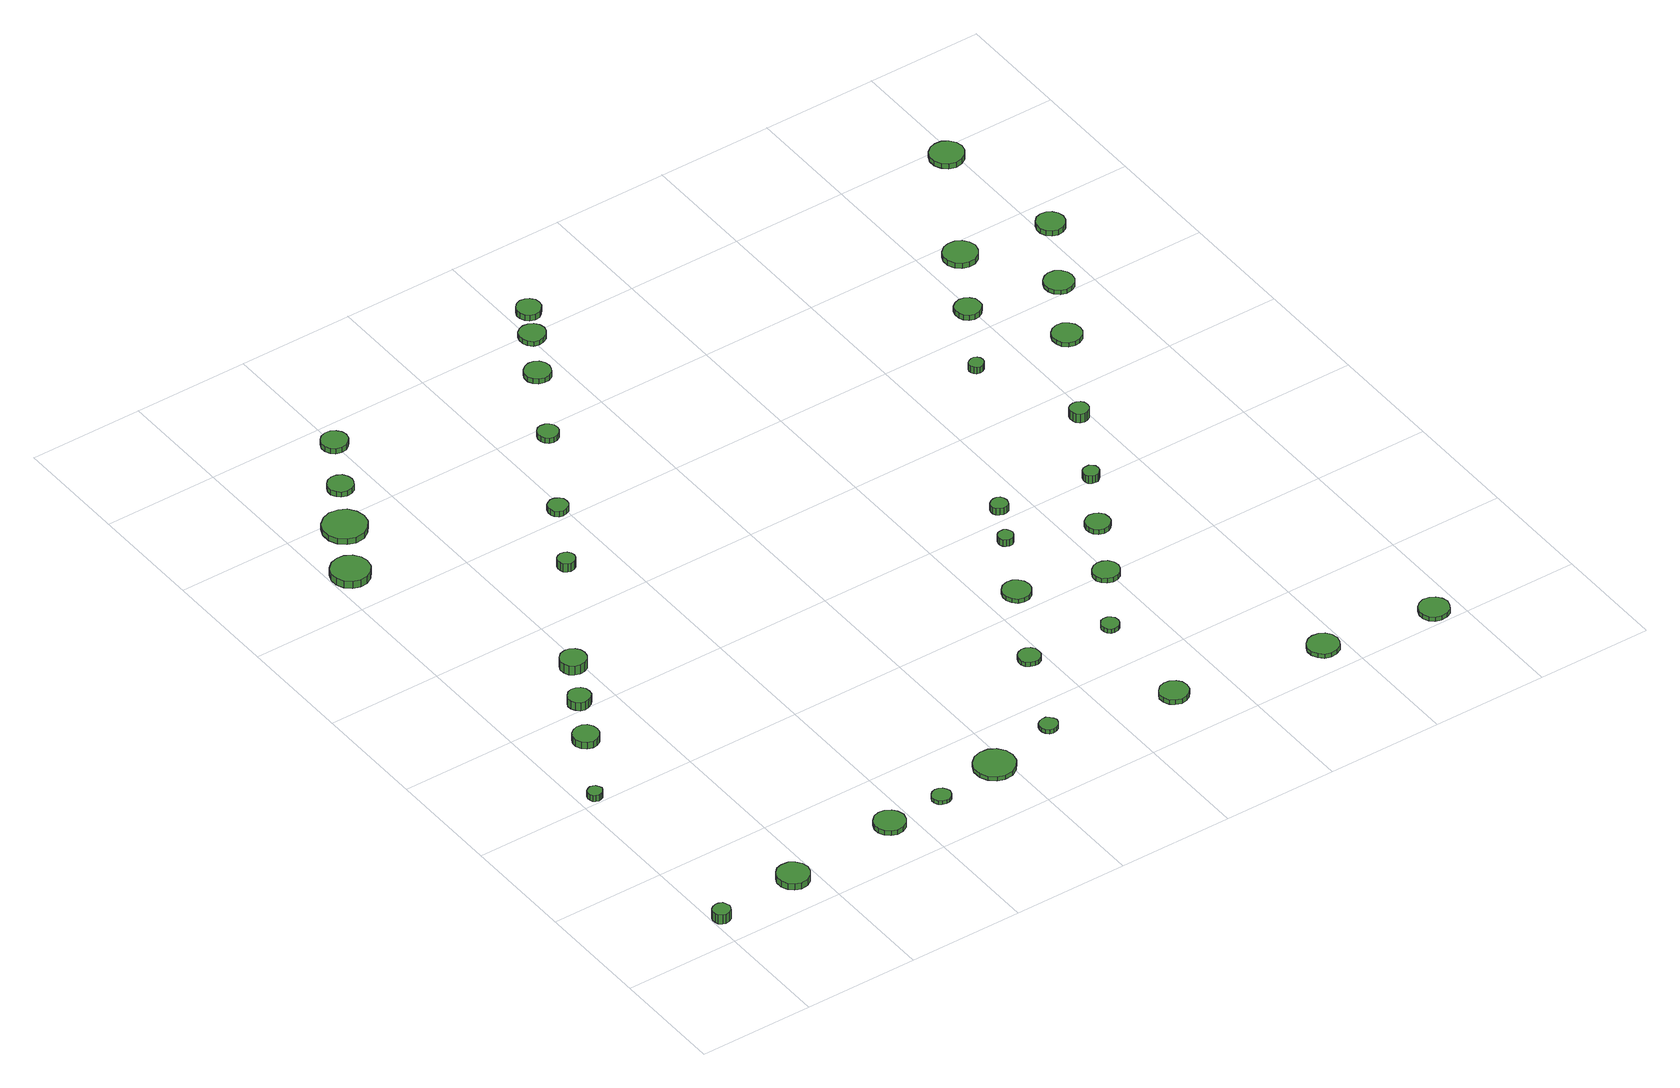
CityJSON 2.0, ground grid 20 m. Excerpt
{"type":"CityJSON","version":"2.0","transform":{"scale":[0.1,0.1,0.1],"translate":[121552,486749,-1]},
"CityObjects":{
"tree1":{"type":"SolitaryVegetationObject","attributes":{"function":"something"},"geometry":[{"type":"MultiSurface","lod":"1","boundaries":[[[0,1,2,3,4,5,6,7,8,9,10,11,12,13,14]],[[15,16,17,18,19,20,21,22,23,24,25,26,27,28,29]],[[0,29,28,1]],[[1,28,27,2]],[[2,27,26,3]],[[3,26,25,4]],[[4,25,24,5]],[[5,24,23,6]],[[6,23,22,7]],[[7,22,21,8]],[[8,21,20,9]],[[9,20,19,10]],[[10,19,18,11]],[[11,18,17,12]],[[12,17,16,13]],[[13,16,15,14]],[[14,15,29,0]]]}]},
"tree2":{"type":"SolitaryVegetationObject","attributes":{"function":"something"},"geometry":[{"type":"MultiSurface","lod":"1","boundaries":[[[30,31,32,33,34,35,36,37,38,39,40,41,42,43,44]],[[45,46,47,48,49,50,51,52,53,54,55,56,57,58,59]],[[30,59,58,31]],[[31,58,57,32]],[[32,57,56,33]],[[33,56,55,34]],[[34,55,54,35]],[[35,54,53,36]],[[36,53,52,37]],[[37,52,51,38]],[[38,51,50,39]],[[39,50,49,40]],[[40,49,48,41]],[[41,48,47,42]],[[42,47,46,43]],[[43,46,45,44]],[[44,45,59,30]]]}]},
"tree3":{"type":"SolitaryVegetationObject","attributes":{"function":"something"},"geometry":[{"type":"MultiSurface","lod":"1","boundaries":[[[60,61,62,63,64,65,66,67,68,69,70,71,72,73,74]],[[75,76,77,78,79,80,81,82,83,84,85,86,87,88,89]],[[60,89,88,61]],[[61,88,87,62]],[[62,87,86,63]],[[63,86,85,64]],[[64,85,84,65]],[[65,84,83,66]],[[66,83,82,67]],[[67,82,81,68]],[[68,81,80,69]],[[69,80,79,70]],[[70,79,78,71]],[[71,78,77,72]],[[72,77,76,73]],[[73,76,75,74]],[[74,75,89,60]]]}]},
"tree4":{"type":"SolitaryVegetationObject","attributes":{"function":"something"},"geometry":[{"type":"MultiSurface","lod":"1","boundaries":[[[90,91,92,93,94,95,96,97,98,99,100,101,102,103,104]],[[105,106,107,108,109,110,111,112,113,114,115,116,117,118,119]],[[90,119,118,91]],[[91,118,117,92]],[[92,117,116,93]],[[93,116,115,94]],[[94,115,114,95]],[[95,114,113,96]],[[96,113,112,97]],[[97,112,111,98]],[[98,111,110,99]],[[99,110,109,100]],[[100,109,108,101]],[[101,108,107,102]],[[102,107,106,103]],[[103,106,105,104]],[[104,105,119,90]]]}]},
"tree5":{"type":"SolitaryVegetationObject","attributes":{"function":"something"},"geometry":[{"type":"MultiSurface","lod":"1","boundaries":[[[120,121,122,123,124,125,126,127,128,129,130,131,132,133,134]],[[135,136,137,138,139,140,141,142,143,144,145,146,147,148,149]],[[120,149,148,121]],[[121,148,147,122]],[[122,147,146,123]],[[123,146,145,124]],[[124,145,144,125]],[[125,144,143,126]],[[126,143,142,127]],[[127,142,141,128]],[[128,141,140,129]],[[129,140,139,130]],[[130,139,138,131]],[[131,138,137,132]],[[132,137,136,133]],[[133,136,135,134]],[[134,135,149,120]]]}]},
"tree6":{"type":"SolitaryVegetationObject","attributes":{"function":"something"},"geometry":[{"type":"MultiSurface","lod":"1","boundaries":[[[150,151,152,153,154,155,156,157,158,159,160,161,162,163,164]],[[165,166,167,168,169,170,171,172,173,174,175,176,177,178,179]],[[150,179,178,151]],[[151,178,177,152]],[[152,177,176,153]],[[153,176,175,154]],[[154,175,174,155]],[[155,174,173,156]],[[156,173,172,157]],[[157,172,171,158]],[[158,171,170,159]],[[159,170,169,160]],[[160,169,168,161]],[[161,168,167,162]],[[162,167,166,163]],[[163,166,165,164]],[[164,165,179,150]]]}]},
"tree7":{"type":"SolitaryVegetationObject","attributes":{"function":"something"},"geometry":[{"type":"MultiSurface","lod":"1","boundaries":[[[180,181,182,183,184,185,186,187,188,189,190,191,192,193,194]],[[195,196,197,198,199,200,201,202,203,204,205,206,207,208,209]],[[180,209,208,181]],[[181,208,207,182]],[[182,207,206,183]],[[183,206,205,184]],[[184,205,204,185]],[[185,204,203,186]],[[186,203,202,187]],[[187,202,201,188]],[[188,201,200,189]],[[189,200,199,190]],[[190,199,198,191]],[[191,198,197,192]],[[192,197,196,193]],[[193,196,195,194]],[[194,195,209,180]]]}]},
"tree8":{"type":"SolitaryVegetationObject","attributes":{"function":"something"},"geometry":[{"type":"MultiSurface","lod":"1","boundaries":[[[210,211,212,213,214,215,216,217,218,219,220,221,222,223,224]],[[225,226,227,228,229,230,231,232,233,234,235,236,237,238,239]],[[210,239,238,211]],[[211,238,237,212]],[[212,237,236,213]],[[213,236,235,214]],[[214,235,234,215]],[[215,234,233,216]],[[216,233,232,217]],[[217,232,231,218]],[[218,231,230,219]],[[219,230,229,220]],[[220,229,228,221]],[[221,228,227,222]],[[222,227,226,223]],[[223,226,225,224]],[[224,225,239,210]]]}]},
"tree9":{"type":"SolitaryVegetationObject","attributes":{"function":"something"},"geometry":[{"type":"MultiSurface","lod":"1","boundaries":[[[240,241,242,243,244,245,246,247,248,249,250,251,252,253,254]],[[255,256,257,258,259,260,261,262,263,264,265,266,267,268,269]],[[240,269,268,241]],[[241,268,267,242]],[[242,267,266,243]],[[243,266,265,244]],[[244,265,264,245]],[[245,264,263,246]],[[246,263,262,247]],[[247,262,261,248]],[[248,261,260,249]],[[249,260,259,250]],[[250,259,258,251]],[[251,258,257,252]],[[252,257,256,253]],[[253,256,255,254]],[[254,255,269,240]]]}]},
"tree10":{"type":"SolitaryVegetationObject","attributes":{"function":"something"},"geometry":[{"type":"MultiSurface","lod":"1","boundaries":[[[270,271,272,273,274,275,276,277,278,279,280,281,282,283,284]],[[285,286,287,288,289,290,291,292,293,294,295,296,297,298,299]],[[270,299,298,271]],[[271,298,297,272]],[[272,297,296,273]],[[273,296,295,274]],[[274,295,294,275]],[[275,294,293,276]],[[276,293,292,277]],[[277,292,291,278]],[[278,291,290,279]],[[279,290,289,280]],[[280,289,288,281]],[[281,288,287,282]],[[282,287,286,283]],[[283,286,285,284]],[[284,285,299,270]]]}]},
"tree11":{"type":"SolitaryVegetationObject","attributes":{"function":"something"},"geometry":[{"type":"MultiSurface","lod":"1","boundaries":[[[300,301,302,303,304,305,306,307,308,309,310,311,312,313,314]],[[315,316,317,318,319,320,321,322,323,324,325,326,327,328,329]],[[300,329,328,301]],[[301,328,327,302]],[[302,327,326,303]],[[303,326,325,304]],[[304,325,324,305]],[[305,324,323,306]],[[306,323,322,307]],[[307,322,321,308]],[[308,321,320,309]],[[309,320,319,310]],[[310,319,318,311]],[[311,318,317,312]],[[312,317,316,313]],[[313,316,315,314]],[[314,315,329,300]]]}]},
"tree12":{"type":"SolitaryVegetationObject","attributes":{"function":"something"},"geometry":[{"type":"MultiSurface","lod":"1","boundaries":[[[330,331,332,333,334,335,336,337,338,339,340,341,342,343,344]],[[345,346,347,348,349,350,351,352,353,354,355,356,357,358,359]],[[330,359,358,331]],[[331,358,357,332]],[[332,357,356,333]],[[333,356,355,334]],[[334,355,354,335]],[[335,354,353,336]],[[336,353,352,337]],[[337,352,351,338]],[[338,351,350,339]],[[339,350,349,340]],[[340,349,348,341]],[[341,348,347,342]],[[342,347,346,343]],[[343,346,345,344]],[[344,345,359,330]]]}]},
"tree13":{"type":"SolitaryVegetationObject","attributes":{"function":"something"},"geometry":[{"type":"MultiSurface","lod":"1","boundaries":[[[360,361,362,363,364,365,366,367,368,369,370,371,372,373,374]],[[375,376,377,378,379,380,381,382,383,384,385,386,387,388,389]],[[360,389,388,361]],[[361,388,387,362]],[[362,387,386,363]],[[363,386,385,364]],[[364,385,384,365]],[[365,384,383,366]],[[366,383,382,367]],[[367,382,381,368]],[[368,381,380,369]],[[369,380,379,370]],[[370,379,378,371]],[[371,378,377,372]],[[372,377,376,373]],[[373,376,375,374]],[[374,375,389,360]]]}]},
"tree14":{"type":"SolitaryVegetationObject","attributes":{"function":"something"},"geometry":[{"type":"MultiSurface","lod":"1","boundaries":[[[390,391,392,393,394,395,396,397,398,399,400,401,402,403,404]],[[405,406,407,408,409,410,411,412,413,414,415,416,417,418,419]],[[390,419,418,391]],[[391,418,417,392]],[[392,417,416,393]],[[393,416,415,394]],[[394,415,414,395]],[[395,414,413,396]],[[396,413,412,397]],[[397,412,411,398]],[[398,411,410,399]],[[399,410,409,400]],[[400,409,408,401]],[[401,408,407,402]],[[402,407,406,403]],[[403,406,405,404]],[[404,405,419,390]]]}]},
"tree15":{"type":"SolitaryVegetationObject","attributes":{"function":"something"},"geometry":[{"type":"MultiSurface","lod":"1","boundaries":[[[420,421,422,423,424,425,426,427,428,429,430,431,432,433,434]],[[435,436,437,438,439,440,441,442,443,444,445,446,447,448,449]],[[420,449,448,421]],[[421,448,447,422]],[[422,447,446,423]],[[423,446,445,424]],[[424,445,444,425]],[[425,444,443,426]],[[426,443,442,427]],[[427,442,441,428]],[[428,441,440,429]],[[429,440,439,430]],[[430,439,438,431]],[[431,438,437,432]],[[432,437,436,433]],[[433,436,435,434]],[[434,435,449,420]]]}]},
"tree16":{"type":"SolitaryVegetationObject","attributes":{"function":"something"},"geometry":[{"type":"MultiSurface","lod":"1","boundaries":[[[450,451,452,453,454,455,456,457,458,459,460,461,462,463,464]],[[465,466,467,468,469,470,471,472,473,474,475,476,477,478,479]],[[450,479,478,451]],[[451,478,477,452]],[[452,477,476,453]],[[453,476,475,454]],[[454,475,474,455]],[[455,474,473,456]],[[456,473,472,457]],[[457,472,471,458]],[[458,471,470,459]],[[459,470,469,460]],[[460,469,468,461]],[[461,468,467,462]],[[462,467,466,463]],[[463,466,465,464]],[[464,465,479,450]]]}]},
"tree17":{"type":"SolitaryVegetationObject","attributes":{"function":"something"},"geometry":[{"type":"MultiSurface","lod":"1","boundaries":[[[480,481,482,483,484,485,486,487,488,489,490,491,492,493,494]],[[495,496,497,498,499,500,501,502,503,504,505,506,507,508,509]],[[480,509,508,481]],[[481,508,507,482]],[[482,507,506,483]],[[483,506,505,484]],[[484,505,504,485]],[[485,504,503,486]],[[486,503,502,487]],[[487,502,501,488]],[[488,501,500,489]],[[489,500,499,490]],[[490,499,498,491]],[[491,498,497,492]],[[492,497,496,493]],[[493,496,495,494]],[[494,495,509,480]]]}]},
"tree18":{"type":"SolitaryVegetationObject","attributes":{"function":"something"},"geometry":[{"type":"MultiSurface","lod":"1","boundaries":[[[510,511,512,513,514,515,516,517,518,519,520,521,522,523,524]],[[525,526,527,528,529,530,531,532,533,534,535,536,537,538,539]],[[510,539,538,511]],[[511,538,537,512]],[[512,537,536,513]],[[513,536,535,514]],[[514,535,534,515]],[[515,534,533,516]],[[516,533,532,517]],[[517,532,531,518]],[[518,531,530,519]],[[519,530,529,520]],[[520,529,528,521]],[[521,528,527,522]],[[522,527,526,523]],[[523,526,525,524]],[[524,525,539,510]]]}]},
"tree19":{"type":"SolitaryVegetationObject","attributes":{"function":"something"},"geometry":[{"type":"MultiSurface","lod":"1","boundaries":[[[540,541,542,543,544,545,546,547,548,549,550,551,552,553,554]],[[555,556,557,558,559,560,561,562,563,564,565,566,567,568,569]],[[540,569,568,541]],[[541,568,567,542]],[[542,567,566,543]],[[543,566,565,544]],[[544,565,564,545]],[[545,564,563,546]],[[546,563,562,547]],[[547,562,561,548]],[[548,561,560,549]],[[549,560,559,550]],[[550,559,558,551]],[[551,558,557,552]],[[552,557,556,553]],[[553,556,555,554]],[[554,555,569,540]]]}]},
"tree20":{"type":"SolitaryVegetationObject","attributes":{"function":"something"},"geometry":[{"type":"MultiSurface","lod":"1","boundaries":[[[570,571,572,573,574,575,576,577,578,579,580,581,582,583,584]],[[585,586,587,588,589,590,591,592,593,594,595,596,597,598,599]],[[570,599,598,571]],[[571,598,597,572]],[[572,597,596,573]],[[573,596,595,574]],[[574,595,594,575]],[[575,594,593,576]],[[576,593,592,577]],[[577,592,591,578]],[[578,591,590,579]],[[579,590,589,580]],[[580,589,588,581]],[[581,588,587,582]],[[582,587,586,583]],[[583,586,585,584]],[[584,585,599,570]]]}]},
"tree21":{"type":"SolitaryVegetationObject","attributes":{"function":"something"},"geometry":[{"type":"MultiSurface","lod":"1","boundaries":[[[600,601,602,603,604,605,606,607,608,609,610,611,612,613,614]],[[615,616,617,618,619,620,621,622,623,624,625,626,627,628,629]],[[600,629,628,601]],[[601,628,627,602]],[[602,627,626,603]],[[603,626,625,604]],[[604,625,624,605]],[[605,624,623,606]],[[606,623,622,607]],[[607,622,621,608]],[[608,621,620,609]],[[609,620,619,610]],[[610,619,618,611]],[[611,618,617,612]],[[612,617,616,613]],[[613,616,615,614]],[[614,615,629,600]]]}]},
"tree22":{"type":"SolitaryVegetationObject","attributes":{"function":"something"},"geometry":[{"type":"MultiSurface","lod":"1","boundaries":[[[630,631,632,633,634,635,636,637,638,639,640,641,642,643,644]],[[645,646,647,648,649,650,651,652,653,654,655,656,657,658,659]],[[630,659,658,631]],[[631,658,657,632]],[[632,657,656,633]],[[633,656,655,634]],[[634,655,654,635]],[[635,654,653,636]],[[636,653,652,637]],[[637,652,651,638]],[[638,651,650,639]],[[639,650,649,640]],[[640,649,648,641]],[[641,648,647,642]],[[642,647,646,643]],[[643,646,645,644]],[[644,645,659,630]]]}]},
"tree23":{"type":"SolitaryVegetationObject","attributes":{"function":"something"},"geometry":[{"type":"MultiSurface","lod":"1","boundaries":[[[660,661,662,663,664,665,666,667,668,669,670,671,672,673,674]],[[675,676,677,678,679,680,681,682,683,684,685,686,687,688,689]],[[660,689,688,661]],[[661,688,687,662]],[[662,687,686,663]],[[663,686,685,664]],[[664,685,684,665]],[[665,684,683,666]],[[666,683,682,667]],[[667,682,681,668]],[[668,681,680,669]],[[669,680,679,670]],[[670,679,678,671]],[[671,678,677,672]],[[672,677,676,673]],[[673,676,675,674]],[[674,675,689,660]]]}]},
"tree24":{"type":"SolitaryVegetationObject","attributes":{"function":"something"},"geometry":[{"type":"MultiSurface","lod":"1","boundaries":[[[690,691,692,693,694,695,696,697,698,699,700,701,702,703,704]],[[705,706,707,708,709,710,711,712,713,714,715,716,717,718,719]],[[690,719,718,691]],[[691,718,717,692]],[[692,717,716,693]],[[693,716,715,694]],[[694,715,714,695]],[[695,714,713,696]],[[696,713,712,697]],[[697,712,711,698]],[[698,711,710,699]],[[699,710,709,700]],[[700,709,708,701]],[[701,708,707,702]],[[702,707,706,703]],[[703,706,705,704]],[[704,705,719,690]]]}]},
"tree25":{"type":"SolitaryVegetationObject","attributes":{"function":"something"},"geometry":[{"type":"MultiSurface","lod":"1","boundaries":[[[720,721,722,723,724,725,726,727,728,729,730,731,732,733,734]],[[735,736,737,738,739,740,741,742,743,744,745,746,747,748,749]],[[720,749,748,721]],[[721,748,747,722]],[[722,747,746,723]],[[723,746,745,724]],[[724,745,744,725]],[[725,744,743,726]],[[726,743,742,727]],[[727,742,741,728]],[[728,741,740,729]],[[729,740,739,730]],[[730,739,738,731]],[[731,738,737,732]],[[732,737,736,733]],[[733,736,735,734]],[[734,735,749,720]]]}]},
"tree26":{"type":"SolitaryVegetationObject","attributes":{"function":"something"},"geometry":[{"type":"MultiSurface","lod":"1","boundaries":[[[750,751,752,753,754,755,756,757,758,759,760,761,762,763,764]],[[765,766,767,768,769,770,771,772,773,774,775,776,777,778,779]],[[750,779,778,751]],[[751,778,777,752]],[[752,777,776,753]],[[753,776,775,754]],[[754,775,774,755]],[[755,774,773,756]],[[756,773,772,757]],[[757,772,771,758]],[[758,771,770,759]],[[759,770,769,760]],[[760,769,768,761]],[[761,768,767,762]],[[762,767,766,763]],[[763,766,765,764]],[[764,765,779,750]]]}]},
"tree27":{"type":"SolitaryVegetationObject","attributes":{"function":"something"},"geometry":[{"type":"MultiSurface","lod":"1","boundaries":[[[780,781,782,783,784,785,786,787,788,789,790,791,792,793,794]],[[795,796,797,798,799,800,801,802,803,804,805,806,807,808,809]],[[780,809,808,781]],[[781,808,807,782]],[[782,807,806,783]],[[783,806,805,784]],[[784,805,804,785]],[[785,804,803,786]],[[786,803,802,787]],[[787,802,801,788]],[[788,801,800,789]],[[789,800,799,790]],[[790,799,798,791]],[[791,798,797,792]],[[792,797,796,793]],[[793,796,795,794]],[[794,795,809,780]]]}]},
"tree28":{"type":"SolitaryVegetationObject","attributes":{"function":"something"},"geometry":[{"type":"MultiSurface","lod":"1","boundaries":[[[810,811,812,813,814,815,816,817,818,819,820,821,822,823,824]],[[825,826,827,828,829,830,831,832,833,834,835,836,837,838,839]],[[810,839,838,811]],[[811,838,837,812]],[[812,837,836,813]],[[813,836,835,814]],[[814,835,834,815]],[[815,834,833,816]],[[816,833,832,817]],[[817,832,831,818]],[[818,831,830,819]],[[819,830,829,820]],[[820,829,828,821]],[[821,828,827,822]],[[822,827,826,823]],[[823,826,825,824]],[[824,825,839,810]]]}]},
"tree29":{"type":"SolitaryVegetationObject","attributes":{"function":"something"},"geometry":[{"type":"MultiSurface","lod":"1","boundaries":[[[840,841,842,843,844,845,846,847,848,849,850,851,852,853,854]],[[855,856,857,858,859,860,861,862,863,864,865,866,867,868,869]],[[840,869,868,841]],[[841,868,867,842]],[[842,867,866,843]],[[843,866,865,844]],[[844,865,864,845]],[[845,864,863,846]],[[846,863,862,847]],[[847,862,861,848]],[[848,861,860,849]],[[849,860,859,850]],[[850,859,858,851]],[[851,858,857,852]],[[852,857,856,853]],[[853,856,855,854]],[[854,855,869,840]]]}]},
"tree30":{"type":"SolitaryVegetationObject","attributes":{"function":"something"},"geometry":[{"type":"MultiSurface","lod":"1","boundaries":[[[870,871,872,873,874,875,876,877,878,879,880,881,882,883,884]],[[885,886,887,888,889,890,891,892,893,894,895,896,897,898,899]],[[870,899,898,871]],[[871,898,897,872]],[[872,897,896,873]],[[873,896,895,874]],[[874,895,894,875]],[[875,894,893,876]],[[876,893,892,877]],[[877,892,891,878]],[[878,891,890,879]],[[879,890,889,880]],[[880,889,888,881]],[[881,888,887,882]],[[882,887,886,883]],[[883,886,885,884]],[[884,885,899,870]]]}]},
"tree31":{"type":"SolitaryVegetationObject","attributes":{"function":"something"},"geometry":[{"type":"MultiSurface","lod":"1","boundaries":[[[900,901,902,903,904,905,906,907,908,909,910,911,912,913,914]],[[915,916,917,918,919,920,921,922,923,924,925,926,927,928,929]],[[900,929,928,901]],[[901,928,927,902]],[[902,927,926,903]],[[903,926,925,904]],[[904,925,924,905]],[[905,924,923,906]],[[906,923,922,907]],[[907,922,921,908]],[[908,921,920,909]],[[909,920,919,910]],[[910,919,918,911]],[[911,918,917,912]],[[912,917,916,913]],[[913,916,915,914]],[[914,915,929,900]]]}]},
"tree32":{"type":"SolitaryVegetationObject","attributes":{"function":"something"},"geometry":[{"type":"MultiSurface","lod":"1","boundaries":[[[930,931,932,933,934,935,936,937,938,939,940,941,942,943,944]],[[945,946,947,948,949,950,951,952,953,954,955,956,957,958,959]],[[930,959,958,931]],[[931,958,957,932]],[[932,957,956,933]],[[933,956,955,934]],[[934,955,954,935]],[[935,954,953,936]],[[936,953,952,937]],[[937,952,951,938]],[[938,951,950,939]],[[939,950,949,940]],[[940,949,948,941]],[[941,948,947,942]],[[942,947,946,943]],[[943,946,945,944]],[[944,945,959,930]]]}]},
"tree33":{"type":"SolitaryVegetationObject","attributes":{"function":"something"},"geometry":[{"type":"MultiSurface","lod":"1","boundaries":[[[960,961,962,963,964,965,966,967,968,969,970,971,972,973,974]],[[975,976,977,978,979,980,981,982,983,984,985,986,987,988,989]],[[960,989,988,961]],[[961,988,987,962]],[[962,987,986,963]],[[963,986,985,964]],[[964,985,984,965]],[[965,984,983,966]],[[966,983,982,967]],[[967,982,981,968]],[[968,981,980,969]],[[969,980,979,970]],[[970,979,978,971]],[[971,978,977,972]],[[972,977,976,973]],[[973,976,975,974]],[[974,975,989,960]]]}]},
"tree34":{"type":"SolitaryVegetationObject","attributes":{"function":"something"},"geometry":[{"type":"MultiSurface","lod":"1","boundaries":[[[990,991,992,993,994,995,996,997,998,999,1000,1001,1002,1003,1004]],[[1005,1006,1007,1008,1009,1010,1011,1012,1013,1014,1015,1016,1017,1018,1019]],[[990,1019,1018,991]],[[991,1018,1017,992]],[[992,1017,1016,993]],[[993,1016,1015,994]],[[994,1015,1014,995]],[[995,1014,1013,996]],[[996,1013,1012,997]],[[997,1012,1011,998]],[[998,1011,1010,999]],[[999,1010,1009,1000]],[[1000,1009,1008,1001]],[[1001,1008,1007,1002]],[[1002,1007,1006,1003]],[[1003,1006,1005,1004]],[[1004,1005,1019,990]]]}]},
"tree35":{"type":"SolitaryVegetationObject","attributes":{"function":"something"},"geometry":[{"type":"MultiSurface","lod":"1","boundaries":[[[1020,1021,1022,1023,1024,1025,1026,1027,1028,1029,1030,1031,1032,1033,1034]],[[1035,1036,1037,1038,1039,1040,1041,1042,1043,1044,1045,1046,1047,1048,1049]],[[1020,1049,1048,1021]],[[1021,1048,1047,1022]],[[1022,1047,1046,1023]],[[1023,1046,1045,1024]],[[1024,1045,1044,1025]],[[1025,1044,1043,1026]],[[1026,1043,1042,1027]],[[1027,1042,1041,1028]],[[1028,1041,1040,1029]],[[1029,1040,1039,1030]],[[1030,1039,1038,1031]],[[1031,1038,1037,1032]],[[1032,1037,1036,1033]],[[1033,1036,1035,1034]],[[1034,1035,1049,1020]]]}]},
"tree36":{"type":"SolitaryVegetationObject","attributes":{"function":"something"},"geometry":[{"type":"MultiSurface","lod":"1","boundaries":[[[1050,1051,1052,1053,1054,1055,1056,1057,1058,1059,1060,1061,1062,1063,1064]],[[1065,1066,1067,1068,1069,1070,1071,1072,1073,1074,1075,1076,1077,1078,1079]],[[1050,1079,1078,1051]],[[1051,1078,1077,1052]],[[1052,1077,1076,1053]],[[1053,1076,1075,1054]],[[1054,1075,1074,1055]],[[1055,1074,1073,1056]],[[1056,1073,1072,1057]],[[1057,1072,1071,1058]],[[1058,1071,1070,1059]],[[1059,1070,1069,1060]],[[1060,1069,1068,1061]],[[1061,1068,1067,1062]],[[1062,1067,1066,1063]],[[1063,1066,1065,1064]],[[1064,1065,1079,1050]]]}]},
"tree37":{"type":"SolitaryVegetationObject","attributes":{"function":"something"},"geometry":[{"type":"MultiSurface","lod":"1","boundaries":[[[1080,1081,1082,1083,1084,1085,1086,1087,1088,1089,1090,1091,1092,1093,1094]],[[1095,1096,1097,1098,1099,1100,1101,1102,1103,1104,1105,1106,1107,1108,1109]],[[1080,1109,1108,1081]],[[1081,1108,1107,1082]],[[1082,1107,1106,1083]],[[1083,1106,1105,1084]],[[1084,1105,1104,1085]],[[1085,1104,1103,1086]],[[1086,1103,1102,1087]],[[1087,1102,1101,1088]],[[1088,1101,1100,1089]],[[1089,1100,1099,1090]],[[1090,1099,1098,1091]],[[1091,1098,1097,1092]],[[1092,1097,1096,1093]],[[1093,1096,1095,1094]],[[1094,1095,1109,1080]]]}]},
"tree38":{"type":"SolitaryVegetationObject","attributes":{"function":"something"}},
"tree39":{"type":"SolitaryVegetationObject","attributes":{"function":"something"},"geometry":[{"type":"MultiSurface","lod":"1","boundaries":[[[1110,1111,1112,1113,1114,1115,1116,1117,1118,1119,1120,1121,1122,1123,1124]],[[1125,1126,1127,1128,1129,1130,1131,1132,1133,1134,1135,1136,1137,1138,1139]],[[1110,1139,1138,1111]],[[1111,1138,1137,1112]],[[1112,1137,1136,1113]],[[1113,1136,1135,1114]],[[1114,1135,1134,1115]],[[1115,1134,1133,1116]],[[1116,1133,1132,1117]],[[1117,1132,1131,1118]],[[1118,1131,1130,1119]],[[1119,1130,1129,1120]],[[1120,1129,1128,1121]],[[1121,1128,1127,1122]],[[1122,1127,1126,1123]],[[1123,1126,1125,1124]],[[1124,1125,1139,1110]]]}]},
"tree40":{"type":"SolitaryVegetationObject","attributes":{"function":"something"},"geometry":[{"type":"MultiSurface","lod":"1","boundaries":[[[1140,1141,1142,1143,1144,1145,1146,1147,1148,1149,1150,1151,1152,1153,1154]],[[1155,1156,1157,1158,1159,1160,1161,1162,1163,1164,1165,1166,1167,1168,1169]],[[1140,1169,1168,1141]],[[1141,1168,1167,1142]],[[1142,1167,1166,1143]],[[1143,1166,1165,1144]],[[1144,1165,1164,1145]],[[1145,1164,1163,1146]],[[1146,1163,1162,1147]],[[1147,1162,1161,1148]],[[1148,1161,1160,1149]],[[1149,1160,1159,1150]],[[1150,1159,1158,1151]],[[1151,1158,1157,1152]],[[1152,1157,1156,1153]],[[1153,1156,1155,1154]],[[1154,1155,1169,1140]]]}]}
},
"vertices":[
[32,57,25],[30,63,25],[27,69,25],[21,72,25],[15,72,25],[9,70,25],[4,66,25],[2,60,25],[2,54,25],[4,48,25],[9,44,25],[15,42,25],[21,43,25],[27,46,25],[30,51,25],[30,51,7],[27,46,7],[21,43,7],[15,42,7],[9,44,7],[4,48,7],[2,54,7],[2,60,7],[4,66,7],[9,70,7],[15,72,7],[21,72,7],[27,69,7],[30,63,7],[32,57,7],
[42,414,19],[40,419,19],[37,424,19],[33,426,19],[28,427,19],[23,425,19],[19,422,19],[17,417,19],[17,412,19],[19,407,19],[23,404,19],[28,402,19],[33,403,19],[37,405,19],[40,409,19],[40,409,7],[37,405,7],[33,403,7],[28,402,7],[23,404,7],[19,407,7],[17,412,7],[17,417,7],[19,422,7],[23,425,7],[28,427,7],[33,426,7],[37,424,7],[40,419,7],[42,414,7],
[191,71,19],[188,82,19],[181,91,19],[172,97,19],[160,98,19],[149,95,19],[141,87,19],[136,77,19],[136,65,19],[141,55,19],[149,47,19],[160,43,19],[172,45,19],[181,50,19],[188,60,19],[188,60,7],[181,50,7],[172,45,7],[160,43,7],[149,47,7],[141,55,7],[136,65,7],[136,77,7],[141,87,7],[149,95,7],[160,98,7],[172,97,7],[181,91,7],[188,82,7],[191,71,7],
[120,536,20],[118,545,20],[113,553,20],[105,557,20],[96,558,20],[87,555,20],[80,549,20],[76,541,20],[76,532,20],[80,523,20],[87,517,20],[96,514,20],[105,515,20],[113,520,20],[118,527,20],[118,527,7],[113,520,7],[105,515,7],[96,514,7],[87,517,7],[80,523,7],[76,532,7],[76,541,7],[80,549,7],[87,555,7],[96,558,7],[105,557,7],[113,553,7],[118,545,7],[120,536,7],
[161,616,23],[160,624,23],[155,630,23],[148,634,23],[140,635,23],[133,633,23],[127,627,23],[123,620,23],[123,612,23],[127,605,23],[133,599,23],[140,597,23],[148,598,23],[155,602,23],[160,608,23],[160,608,7],[155,602,7],[148,598,7],[140,597,7],[133,599,7],[127,605,7],[123,612,7],[123,620,7],[127,627,7],[133,633,7],[140,635,7],[148,634,7],[155,630,7],[160,624,7],[161,616,7],
[67,1079,21],[64,1092,21],[56,1103,21],[44,1110,21],[31,1111,21],[18,1107,21],[8,1098,21],[2,1085,21],[2,1072,21],[8,1059,21],[18,1050,21],[31,1046,21],[44,1047,21],[56,1054,21],[64,1065,21],[64,1065,7],[56,1054,7],[44,1047,7],[31,1046,7],[18,1050,7],[8,1059,7],[2,1072,7],[2,1085,7],[8,1098,7],[18,1107,7],[31,1111,7],[44,1110,7],[56,1103,7],[64,1092,7],[67,1079,7],
[389,92,16],[386,103,16],[380,111,16],[370,117,16],[359,118,16],[349,115,16],[341,107,16],[336,97,16],[336,86,16],[341,76,16],[349,69,16],[359,65,16],[370,66,16],[380,72,16],[386,81,16],[386,81,7],[380,72,7],[370,66,7],[359,65,7],[349,69,7],[341,76,7],[336,86,7],[336,97,7],[341,107,7],[349,115,7],[359,118,7],[370,117,7],[380,111,7],[386,103,7],[389,92,7],
[209,695,25],[207,704,25],[202,711,25],[194,716,25],[185,717,25],[176,714,25],[169,708,25],[165,699,25],[165,690,25],[169,682,25],[176,676,25],[185,673,25],[194,674,25],[202,678,25],[207,686,25],[207,686,7],[202,678,7],[194,674,7],[185,673,7],[176,676,7],[169,682,7],[165,690,7],[165,699,7],[169,708,7],[176,714,7],[185,717,7],[194,716,7],[202,711,7],[207,704,7],[209,695,7],
[129,1175,18],[126,1190,18],[117,1203,18],[104,1210,18],[88,1212,18],[74,1207,18],[62,1197,18],[56,1183,18],[56,1167,18],[62,1153,18],[74,1143,18],[88,1138,18],[104,1140,18],[117,1148,18],[126,1160,18],[126,1160,7],[117,1148,7],[104,1140,7],[88,1138,7],[74,1143,7],[62,1153,7],[56,1167,7],[56,1183,7],[62,1197,7],[74,1207,7],[88,1212,7],[104,1210,7],[117,1203,7],[126,1190,7],[129,1175,7],
[483,99,14],[481,105,14],[477,111,14],[471,114,14],[465,115,14],[458,113,14],[453,108,14],[450,102,14],[450,95,14],[453,89,14],[458,85,14],[465,83,14],[471,83,14],[477,87,14],[481,92,14],[481,92,7],[477,87,7],[471,83,7],[465,83,7],[458,85,7],[453,89,7],[450,95,7],[450,102,7],[453,108,7],[458,113,7],[465,115,7],[471,114,7],[477,111,7],[481,105,7],[483,99,7],
[167,1261,17],[165,1270,17],[160,1278,17],[152,1282,17],[143,1283,17],[134,1280,17],[128,1274,17],[124,1266,17],[124,1257,17],[128,1249,17],[134,1243,17],[143,1240,17],[152,1241,17],[160,1245,17],[165,1253,17],[165,1253,7],[160,1245,7],[152,1241,7],[143,1240,7],[134,1243,7],[128,1249,7],[124,1257,7],[124,1266,7],[128,1274,7],[134,1280,7],[143,1283,7],[152,1282,7],[160,1278,7],[165,1270,7],[167,1261,7],
[336,902,23],[335,908,23],[331,913,23],[326,916,23],[320,917,23],[314,915,23],[309,911,23],[307,905,23],[307,899,23],[309,893,23],[314,889,23],[320,887,23],[326,888,23],[331,891,23],[335,896,23],[335,896,7],[331,891,7],[326,888,7],[320,887,7],[314,889,7],[309,893,7],[307,899,7],[307,905,7],[309,911,7],[314,915,7],[320,917,7],[326,916,7],[331,913,7],[335,908,7],[336,902,7],
[223,1355,17],[221,1364,17],[215,1371,17],[207,1376,17],[198,1377,17],[189,1374,17],[182,1368,17],[178,1359,17],[178,1350,17],[182,1341,17],[189,1335,17],[198,1332,17],[207,1333,17],[215,1338,17],[221,1345,17],[221,1345,7],[215,1338,7],[207,1333,7],[198,1332,7],[189,1335,7],[182,1341,7],[178,1350,7],[178,1359,7],[182,1368,7],[189,1374,7],[198,1377,7],[207,1376,7],[215,1371,7],[221,1364,7],[223,1355,7],
[613,114,15],[610,128,15],[601,140,15],[589,147,15],[574,148,15],[561,144,15],[550,134,15],[544,121,15],[544,106,15],[550,93,15],[561,83,15],[574,79,15],[589,80,15],[601,88,15],[610,99,15],[610,99,7],[601,88,7],[589,80,7],[574,79,7],[561,83,7],[550,93,7],[544,106,7],[544,121,7],[550,134,7],[561,144,7],[574,148,7],[589,147,7],[601,140,7],[610,128,7],[613,114,7],
[407,1022,18],[406,1029,18],[402,1034,18],[395,1038,18],[388,1039,18],[382,1036,18],[376,1032,18],[374,1025,18],[374,1018,18],[376,1012,18],[382,1007,18],[388,1005,18],[395,1006,18],[402,1009,18],[406,1015,18],[406,1015,7],[402,1009,7],[395,1006,7],[388,1005,7],[382,1007,7],[376,1012,7],[374,1018,7],[374,1025,7],[376,1032,7],[382,1036,7],[388,1039,7],[395,1038,7],[402,1034,7],[406,1029,7],[407,1022,7],
[719,144,15],[717,150,15],[713,155,15],[708,159,15],[701,159,15],[695,157,15],[690,153,15],[688,147,15],[688,141,15],[690,135,15],[695,130,15],[701,128,15],[708,129,15],[713,132,15],[717,138,15],[717,138,7],[713,132,7],[708,129,7],[701,128,7],[695,130,7],[690,135,7],[688,141,7],[688,147,7],[690,153,7],[695,157,7],[701,159,7],[708,159,7],[713,155,7],[717,150,7],[719,144,7],
[501,1179,17],[500,1186,17],[495,1192,17],[489,1196,17],[481,1197,17],[474,1195,17],[469,1190,17],[466,1183,17],[466,1175,17],[469,1168,17],[474,1163,17],[481,1161,17],[489,1162,17],[495,1166,17],[500,1172,17],[500,1172,7],[495,1166,7],[489,1162,7],[481,1161,7],[474,1163,7],[469,1168,7],[466,1175,7],[466,1183,7],[469,1190,7],[474,1195,7],[481,1197,7],[489,1196,7],[495,1192,7],[500,1186,7],[501,1179,7],
[794,298,15],[793,306,15],[788,312,15],[781,316,15],[774,317,15],[766,314,15],[760,309,15],[757,302,15],[757,294,15],[760,287,15],[766,282,15],[774,280,15],[781,280,15],[788,284,15],[793,291,15],[793,291,7],[788,284,7],[781,280,7],[774,280,7],[766,282,7],[760,287,7],[757,294,7],[757,302,7],[760,309,7],[766,314,7],[774,317,7],[781,316,7],[788,312,7],[793,306,7],[794,298,7],
[933,96,16],[931,106,16],[925,114,16],[916,119,16],[906,120,16],[896,117,16],[889,110,16],[884,101,16],[884,91,16],[889,81,16],[896,75,16],[906,71,16],[916,73,16],[925,78,16],[931,86,16],[931,86,7],[925,78,7],[916,73,7],[906,71,7],[896,75,7],[889,81,7],[884,91,7],[884,101,7],[889,110,7],[896,117,7],[906,120,7],[916,119,7],[925,114,7],[931,106,7],[933,96,7],
[579,1311,17],[577,1320,17],[572,1327,17],[564,1332,17],[555,1333,17],[546,1330,17],[539,1324,17],[535,1316,17],[535,1306,17],[539,1298,17],[546,1292,17],[555,1289,17],[564,1290,17],[572,1294,17],[577,1302,17],[577,1302,7],[572,1294,7],[564,1290,7],[555,1289,7],[546,1292,7],[539,1298,7],[535,1306,7],[535,1316,7],[539,1324,7],[546,1330,7],[555,1333,7],[564,1332,7],[572,1327,7],[577,1320,7],[579,1311,7],
[877,441,15],[875,451,15],[869,459,15],[861,464,15],[851,465,15],[841,462,15],[834,455,15],[830,446,15],[830,436,15],[834,427,15],[841,420,15],[851,417,15],[861,418,15],[869,423,15],[875,431,15],[875,431,7],[869,423,7],[861,418,7],[851,417,7],[841,420,7],[834,427,7],[830,436,7],[830,446,7],[834,455,7],[841,462,7],[851,465,7],[861,464,7],[869,459,7],[875,451,7],[877,441,7],
[939,289,15],[938,296,15],[934,301,15],[929,304,15],[922,305,15],[916,303,15],[912,298,15],[909,292,15],[909,286,15],[912,280,15],[916,276,15],[922,274,15],[929,275,15],[934,278,15],[938,283,15],[938,283,7],[934,278,7],[929,275,7],[922,274,7],[916,276,7],[912,280,7],[909,286,7],[909,292,7],[912,298,7],[916,303,7],[922,305,7],[929,304,7],[934,301,7],[938,296,7],[939,289,7],
[627,1392,16],[625,1401,16],[619,1409,16],[611,1413,16],[602,1414,16],[593,1411,16],[586,1405,16],[583,1397,16],[583,1387,16],[586,1379,16],[593,1372,16],[602,1370,16],[611,1371,16],[619,1375,16],[625,1383,16],[625,1383,7],[619,1375,7],[611,1371,7],[602,1370,7],[593,1372,7],[586,1379,7],[583,1387,7],[583,1397,7],[586,1405,7],[593,1411,7],[602,1414,7],[611,1413,7],[619,1409,7],[625,1401,7],[627,1392,7],
[656,1445,17],[655,1454,17],[649,1461,17],[642,1465,17],[633,1466,17],[625,1463,17],[619,1457,17],[615,1449,17],[615,1441,17],[619,1433,17],[625,1427,17],[633,1424,17],[642,1425,17],[649,1430,17],[655,1437,17],[655,1437,6],[649,1430,6],[642,1425,6],[633,1424,6],[625,1427,6],[619,1433,6],[615,1441,6],[615,1449,6],[619,1457,6],[625,1463,6],[633,1466,6],[642,1465,6],[649,1461,6],[655,1454,6],[656,1445,6],
[927,555,20],[925,561,20],[922,565,20],[918,568,20],[912,568,20],[907,567,20],[903,563,20],[901,558,20],[901,553,20],[903,548,20],[907,544,20],[912,542,20],[918,543,20],[922,546,20],[925,550,20],[925,550,7],[922,546,7],[918,543,7],[912,542,7],[907,544,7],[903,548,7],[901,553,7],[901,558,7],[903,563,7],[907,567,7],[912,568,7],[918,568,7],[922,565,7],[925,561,7],[927,555,7],
[1017,399,16],[1015,408,16],[1009,416,16],[1001,420,16],[992,421,16],[983,418,16],[976,412,16],[972,404,16],[972,394,16],[976,386,16],[983,380,16],[992,377,16],[1001,378,16],[1009,382,16],[1015,390,16],[1015,390,7],[1009,382,7],[1001,378,7],[992,377,7],[983,380,7],[976,386,7],[972,394,7],[972,404,7],[976,412,7],[983,418,7],[992,421,7],[1001,420,7],[1009,416,7],[1015,408,7],[1017,399,7],
[964,624,21],[963,630,21],[960,635,21],[954,638,21],[949,638,21],[943,636,21],[938,632,21],[936,627,21],[936,621,21],[938,616,21],[943,612,21],[949,610,21],[954,610,21],[960,613,21],[963,618,21],[963,618,8],[960,613,8],[954,610,8],[949,610,8],[943,612,8],[938,616,8],[936,621,8],[936,627,8],[938,632,8],[943,636,8],[949,638,8],[954,638,8],[960,635,8],[963,630,8],[964,624,8],
[1191,55,16],[1188,66,16],[1182,75,16],[1172,80,16],[1161,81,16],[1151,78,16],[1143,71,16],[1138,61,16],[1138,50,16],[1143,40,16],[1151,32,16],[1161,29,16],[1172,30,16],[1182,35,16],[1188,44,16],[1188,44,8],[1182,35,8],[1172,30,8],[1161,29,8],[1151,32,8],[1143,40,8],[1138,50,8],[1138,61,8],[1143,71,8],[1151,78,8],[1161,81,8],[1172,80,8],[1182,75,8],[1188,66,8],[1191,55,8],
[1072,502,17],[1071,511,17],[1065,518,17],[1058,522,17],[1049,523,17],[1041,520,17],[1034,514,17],[1031,506,17],[1031,498,17],[1034,490,17],[1041,484,17],[1049,481,17],[1058,482,17],[1065,486,17],[1071,493,17],[1071,493,8],[1065,486,8],[1058,482,8],[1049,481,8],[1041,484,8],[1034,490,8],[1031,498,8],[1031,506,8],[1034,514,8],[1041,520,8],[1049,523,8],[1058,522,8],[1065,518,8],[1071,511,8],[1072,502,8],
[1125,604,23],[1124,610,23],[1120,614,23],[1116,617,23],[1110,617,23],[1105,616,23],[1100,612,23],[1098,607,23],[1098,601,23],[1100,596,23],[1105,592,23],[1110,591,23],[1116,591,23],[1120,594,23],[1124,599,23],[1124,599,8],[1120,594,8],[1116,591,8],[1110,591,8],[1105,592,8],[1100,596,8],[1098,601,8],[1098,607,8],[1100,612,8],[1105,616,8],[1110,617,8],[1116,617,8],[1120,614,8],[1124,610,8],[1125,604,8],
[1382,27,17],[1379,38,17],[1373,46,17],[1364,51,17],[1353,53,17],[1343,49,17],[1335,42,17],[1331,32,17],[1331,22,17],[1335,12,17],[1343,5,17],[1353,2,17],[1364,3,17],[1373,8,17],[1379,17,17],[1379,17,9],[1373,8,9],[1364,3,9],[1353,2,9],[1343,5,9],[1335,12,9],[1331,22,9],[1331,32,9],[1335,42,9],[1343,49,9],[1353,53,9],[1364,51,9],[1373,46,9],[1379,38,9],[1382,27,9],
[1135,928,20],[1134,933,20],[1131,937,20],[1126,940,20],[1121,940,20],[1116,938,20],[1112,935,20],[1110,930,20],[1110,925,20],[1112,920,20],[1116,917,20],[1121,915,20],[1126,916,20],[1131,919,20],[1134,923,20],[1134,923,7],[1131,919,7],[1126,916,7],[1121,915,7],[1116,917,7],[1112,920,7],[1110,925,7],[1110,930,7],[1112,935,7],[1116,938,7],[1121,940,7],[1126,940,7],[1131,937,7],[1134,933,7],[1135,928,7],
[1200,738,25],[1199,745,25],[1195,750,25],[1189,753,25],[1183,754,25],[1176,752,25],[1171,748,25],[1169,741,25],[1169,735,25],[1171,729,25],[1176,724,25],[1183,722,25],[1189,723,25],[1195,726,25],[1199,732,25],[1199,732,8],[1195,726,8],[1189,723,8],[1183,722,8],[1176,724,8],[1171,729,8],[1169,735,8],[1169,741,8],[1171,748,8],[1176,752,8],[1183,754,8],[1189,753,8],[1195,750,8],[1199,745,8],[1200,738,8],
[1215,1050,17],[1214,1059,17],[1208,1066,17],[1200,1071,17],[1191,1072,17],[1182,1069,17],[1175,1063,17],[1172,1054,17],[1172,1045,17],[1175,1037,17],[1182,1031,17],[1191,1028,17],[1200,1029,17],[1208,1033,17],[1214,1041,17],[1214,1041,7],[1208,1033,7],[1200,1029,7],[1191,1028,7],[1182,1031,7],[1175,1037,7],[1172,1045,7],[1172,1054,7],[1175,1063,7],[1182,1069,7],[1191,1072,7],[1200,1071,7],[1208,1066,7],[1214,1059,7],[1215,1050,7],
[1307,909,16],[1305,919,16],[1299,927,16],[1290,933,16],[1280,934,16],[1270,931,16],[1262,924,16],[1258,914,16],[1258,904,16],[1262,894,16],[1270,887,16],[1280,884,16],[1290,885,16],[1299,890,16],[1305,899,16],[1305,899,8],[1299,890,8],[1290,885,8],[1280,884,8],[1270,887,8],[1262,894,8],[1258,904,8],[1258,914,8],[1262,924,8],[1270,931,8],[1280,934,8],[1290,933,8],[1299,927,8],[1305,919,8],[1307,909,8],
[1291,1167,16],[1288,1179,16],[1281,1188,16],[1271,1194,16],[1259,1195,16],[1248,1192,16],[1239,1184,16],[1234,1173,16],[1234,1161,16],[1239,1150,16],[1248,1142,16],[1259,1139,16],[1271,1140,16],[1281,1146,16],[1288,1156,16],[1288,1156,6],[1281,1146,6],[1271,1140,6],[1259,1139,6],[1248,1142,6],[1239,1150,6],[1234,1161,6],[1234,1173,6],[1239,1184,6],[1248,1192,6],[1259,1195,6],[1271,1194,6],[1281,1188,6],[1288,1179,6],[1291,1167,6],
[1372,1022,15],[1370,1032,15],[1364,1040,15],[1355,1046,15],[1344,1047,15],[1335,1044,15],[1327,1037,15],[1323,1027,15],[1323,1017,15],[1327,1007,15],[1335,1000,15],[1344,997,15],[1355,998,15],[1364,1003,15],[1370,1012,15],[1370,1012,7],[1364,1003,7],[1355,998,7],[1344,997,7],[1335,1000,7],[1327,1007,7],[1323,1017,7],[1323,1027,7],[1327,1037,7],[1335,1044,7],[1344,1047,7],[1355,1046,7],[1364,1040,7],[1370,1032,7],[1372,1022,7],
[1444,1147,16],[1442,1157,16],[1436,1165,16],[1428,1170,16],[1418,1171,16],[1408,1168,16],[1401,1161,16],[1397,1152,16],[1397,1142,16],[1401,1133,16],[1408,1126,16],[1418,1123,16],[1428,1124,16],[1436,1129,16],[1442,1137,16],[1442,1137,6],[1436,1129,6],[1428,1124,6],[1418,1123,6],[1408,1126,6],[1401,1133,6],[1397,1142,6],[1397,1152,6],[1401,1161,6],[1408,1168,6],[1418,1171,6],[1428,1170,6],[1436,1165,6],[1442,1157,6],[1444,1147,6],
[1416,1379,16],[1413,1390,16],[1406,1400,16],[1396,1406,16],[1384,1407,16],[1373,1404,16],[1364,1396,16],[1359,1385,16],[1359,1373,16],[1364,1362,16],[1373,1354,16],[1384,1350,16],[1396,1352,16],[1406,1358,16],[1413,1367,16],[1413,1367,6],[1406,1358,6],[1396,1352,6],[1384,1350,6],[1373,1354,6],[1364,1362,6],[1359,1373,6],[1359,1385,6],[1364,1396,6],[1373,1404,6],[1384,1407,6],[1396,1406,6],[1406,1400,6],[1413,1390,6],[1416,1379,6]
]}
